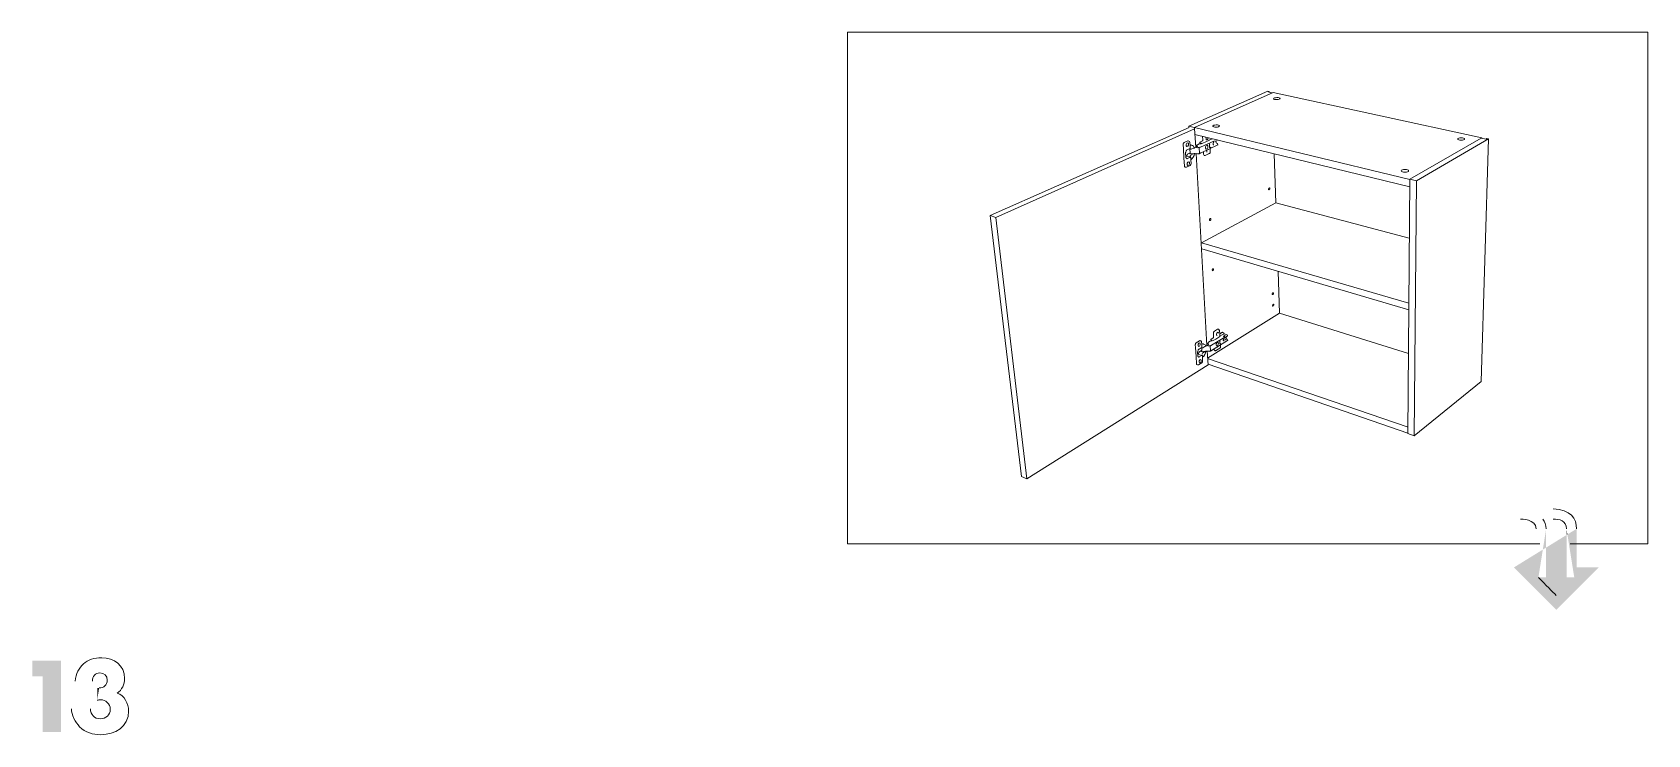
# Model space of a CAD drawing. Header units: metres. Extents: x -11.5 to 7.4, y -3.8 to 5.9.
# Drawn here: x 4.97 to 5.599, y -1.014 to -0.74 of the extents above; entities that cross this region are included whole.
import ezdxf

# ---------------------------------------------------------------- set-up
doc = ezdxf.new("R2010")
doc.units = ezdxf.units.M
doc.header["$MEASUREMENT"] = 0
doc.layers.add('PDF17_Geometry_Num_Penna__7_Num_Penna__7', color=7, linetype='Continuous', lineweight=18)

msp = doc.modelspace()

# ---------------------------------------------------------------- hatches: boundary and pattern name
at = {"layer": 'PDF17_Geometry_Num_Penna__7_Num_Penna__7', "linetype": 'Continuous', "lineweight": 18}
for points in [[(5.55857, -0.94161), (5.54735, -0.94854), (5.56383, -0.96502), (5.58031, -0.94854), (5.57173, -0.94854), (5.57173, -0.9335), (5.56815, -0.93571), (5.57082, -0.95247), (5.5678, -0.95247), (5.5678, -0.93592), (5.55987, -0.94082), (5.55987, -0.95247), (5.55685, -0.95247)], [(5.55857, -0.94161), (5.55987, -0.94082), (5.55987, -0.9335)], [(5.5678, -0.93592), (5.56815, -0.93571), (5.5678, -0.9335)], [(4.97423, -0.99097), (4.97423, -1.01264), (4.98146, -1.01264), (4.98146, -0.98485), (4.97025, -0.98485), (4.97025, -0.99097)], [(4.99627, -0.9955), (4.99554, -0.9955), (4.99554, -1.00033)]]:
    msp.add_hatch(color=7, dxfattribs=at).paths.add_polyline_path(points)

# ---------------------------------------------------------------- linework, layer by layer
at = {"layer": 'PDF17_Geometry_Num_Penna__7_Num_Penna__7', "color": 7, "linetype": 'Continuous', "lineweight": 18, "flags": 128}
for points in [[(5.55737, -0.93939), (5.28774, -0.93939), (5.28774, -0.74002), (5.59942, -0.74002), (5.59942, -0.93939), (5.56921, -0.93939)], [(5.42066, -0.77661), (5.45149, -0.76296)], [(5.42287, -0.77718), (5.45353, -0.76352)], [(5.45201, -0.76307), (5.45149, -0.76296)], [(5.45166, -0.76323), (5.45201, -0.76307)], [(5.45202, -0.76331), (5.45166, -0.76323)], [(5.45202, -0.76331), (5.45201, -0.76308)], [(5.45323, -0.76357), (5.45202, -0.76331)], [(5.45353, -0.76352), (5.53486, -0.78115), (5.53486, -0.78128)], [(5.42079, -0.77707), (5.34327, -0.81147)], [(5.42294, -0.77759), (5.34552, -0.81216)], [(5.42281, -0.77713), (5.42066, -0.77661)], [(5.42069, -0.77711), (5.42066, -0.77661)], [(5.50673, -0.79734), (5.42287, -0.77718)], [(5.42287, -0.77718), (5.42289, -0.77758)], [(5.42336, -0.78485), (5.42294, -0.77759)], [(5.50671, -0.8002), (5.42307, -0.77984)], [(5.4189, -0.78297), (5.41884, -0.783), (5.41878, -0.78304), (5.41873, -0.7831), (5.41868, -0.78316), (5.41863, -0.78323), (5.41859, -0.78331), (5.41855, -0.78339), (5.41852, -0.78348), (5.4185, -0.78357), (5.41849, -0.78366), (5.41848, -0.78375), (5.41848, -0.78384), (5.41857, -0.78533)], [(5.41857, -0.78533), (5.4188, -0.78914)], [(5.42048, -0.78232), (5.42043, -0.78232), (5.42037, -0.78232), (5.42032, -0.78233), (5.42027, -0.78235), (5.4189, -0.78297)], [(5.42104, -0.78542), (5.42102, -0.78542), (5.42101, -0.78542), (5.42099, -0.78542), (5.42097, -0.78543), (5.42095, -0.78543), (5.42082, -0.7855)], [(5.4212, -0.78557), (5.42097, -0.78543)], [(5.42104, -0.78542), (5.42107, -0.78542), (5.42111, -0.7854), (5.42113, -0.78538), (5.42116, -0.78535), (5.42118, -0.78532), (5.42119, -0.78528), (5.42121, -0.78526), (5.42123, -0.78525), (5.42124, -0.78523)], [(5.42104, -0.78542), (5.42105, -0.78542), (5.42106, -0.78542), (5.42107, -0.78542), (5.42109, -0.78542), (5.4211, -0.78542), (5.42111, -0.78541), (5.42112, -0.78541), (5.42113, -0.7854), (5.42114, -0.7854), (5.42115, -0.78539), (5.42116, -0.78539), (5.42117, -0.78538), (5.42118, -0.78537), (5.42119, -0.78536), (5.4212, -0.78535), (5.4212, -0.78534), (5.42121, -0.78533), (5.42121, -0.78532), (5.42122, -0.78531), (5.42122, -0.7853), (5.42123, -0.78529), (5.42123, -0.78528), (5.42123, -0.78527), (5.42124, -0.78526), (5.42124, -0.78524), (5.42124, -0.78523)], [(5.42116, -0.78395), (5.4211, -0.78291), (5.4211, -0.78293), (5.42108, -0.78294), (5.42106, -0.78295)], [(5.42115, -0.78558), (5.42124, -0.78697)], [(5.42116, -0.78395), (5.42123, -0.78523)], [(5.42168, -0.78396), (5.42181, -0.784), (5.42169, -0.78397), (5.42156, -0.78396), (5.42143, -0.78397), (5.42129, -0.78398), (5.42116, -0.78401)], [(5.42117, -0.78569), (5.42116, -0.78563), (5.42116, -0.78558)], [(5.42157, -0.78559), (5.42152, -0.78561), (5.42147, -0.78562), (5.42142, -0.78562), (5.42138, -0.78563), (5.42134, -0.78562), (5.42129, -0.78561), (5.42125, -0.7856), (5.4212, -0.78557)], [(5.42127, -0.78571), (5.42126, -0.78566), (5.42126, -0.78561)], [(5.42273, -0.78505), (5.42162, -0.78556)], [(5.42278, -0.78498), (5.42278, -0.785), (5.42277, -0.78501), (5.42276, -0.78502), (5.42275, -0.78504), (5.42274, -0.78505), (5.42273, -0.78505)], [(5.42299, -0.78499), (5.42291, -0.78505), (5.42287, -0.78507), (5.42283, -0.78509), (5.42279, -0.78511)], [(5.4228, -0.78513), (5.42286, -0.78512), (5.42293, -0.7851)], [(5.42298, -0.78499), (5.42302, -0.78496), (5.42307, -0.78494), (5.42311, -0.78493), (5.42368, -0.78474)], [(5.42368, -0.78471), (5.42368, -0.78469), (5.42369, -0.78467), (5.4237, -0.78465), (5.42372, -0.78462), (5.42374, -0.7846), (5.42377, -0.78458), (5.42381, -0.78456), (5.42385, -0.78454), (5.42389, -0.78453), (5.4239, -0.78453)], [(5.42369, -0.78484), (5.42368, -0.78471)], [(5.42377, -0.78413), (5.42377, -0.7841), (5.42377, -0.78406), (5.42379, -0.78402), (5.42381, -0.78398), (5.42385, -0.78395), (5.42389, -0.78391), (5.42393, -0.78388), (5.42399, -0.78385), (5.42404, -0.78382), (5.42406, -0.78382)], [(5.42382, -0.78435), (5.42381, -0.78423), (5.42379, -0.7842), (5.42377, -0.78416), (5.42377, -0.78413)], [(5.42377, -0.78425), (5.42377, -0.78413)], [(5.42395, -0.78449), (5.42382, -0.78435), (5.42379, -0.78432), (5.42378, -0.78428), (5.42377, -0.78425)], [(5.42403, -0.78445), (5.42402, -0.78446), (5.42401, -0.78447), (5.42399, -0.78448), (5.42397, -0.78449), (5.42395, -0.7845)], [(5.42396, -0.78439), (5.42396, -0.78437), (5.42397, -0.78436), (5.42398, -0.78435), (5.42399, -0.78435), (5.42402, -0.78436), (5.42404, -0.78437), (5.42406, -0.78438)], [(5.42397, -0.7845), (5.42401, -0.78448), (5.42404, -0.78446), (5.42406, -0.78443), (5.42408, -0.78442), (5.42409, -0.78441), (5.42409, -0.78439), (5.42408, -0.78438)], [(5.42406, -0.78382), (5.42474, -0.78351)], [(5.42443, -0.785), (5.42446, -0.78499), (5.42449, -0.78497), (5.42452, -0.78496), (5.42454, -0.78495), (5.42457, -0.78494), (5.42459, -0.78492)], [(5.42472, -0.78351), (5.42473, -0.7835), (5.42475, -0.7835), (5.42477, -0.78349), (5.4248, -0.78348), (5.42482, -0.78348), (5.42485, -0.78348), (5.42488, -0.78347)], [(5.42472, -0.78494), (5.42485, -0.78723)], [(5.42542, -0.78343), (5.42488, -0.78348), (5.42483, -0.78348), (5.42478, -0.78349), (5.42474, -0.78351)], [(5.42511, -0.78482), (5.42507, -0.78481), (5.42503, -0.78482), (5.425, -0.78483), (5.42478, -0.78493)], [(5.42602, -0.78233), (5.42502, -0.78278), (5.42513, -0.78281)], [(5.42502, -0.78278), (5.42504, -0.78297), (5.42545, -0.7833)], [(5.42522, -0.78481), (5.42518, -0.78482), (5.42514, -0.78483), (5.42511, -0.78482)], [(5.43074, -0.78226), (5.42522, -0.78481)], [(5.43196, -0.78394), (5.42528, -0.78707), (5.4253, -0.78705), (5.42532, -0.78702), (5.42534, -0.78698), (5.42534, -0.78694)], [(5.42555, -0.78341), (5.42556, -0.7834), (5.42552, -0.78341), (5.42547, -0.78342), (5.42542, -0.78343)], [(5.42555, -0.78341), (5.42553, -0.78341), (5.4255, -0.78341), (5.42548, -0.78342), (5.42545, -0.78342), (5.42542, -0.78342)], [(5.42546, -0.78342), (5.42545, -0.7834), (5.42545, -0.78337), (5.42545, -0.7833)], [(5.42576, -0.78333), (5.42701, -0.78284), (5.42879, -0.78202)], [(5.4259, -0.78327), (5.42587, -0.78328), (5.42585, -0.78329), (5.42582, -0.7833), (5.4258, -0.78331), (5.42578, -0.78332), (5.42576, -0.78333)], [(5.42602, -0.78233), (5.42605, -0.78231), (5.42608, -0.78228), (5.4261, -0.78224), (5.42611, -0.7822), (5.42613, -0.78216), (5.42613, -0.78211), (5.42604, -0.78056)], [(5.42741, -0.78148), (5.42738, -0.78089)], [(5.4277, -0.78594), (5.4277, -0.78595), (5.4277, -0.78599), (5.4277, -0.78601), (5.42768, -0.78602), (5.42766, -0.78603)], [(5.42769, -0.78668), (5.42766, -0.78603)], [(5.42889, -0.78347), (5.42885, -0.78349), (5.42882, -0.78353), (5.42879, -0.78357), (5.42876, -0.78362), (5.42874, -0.78368), (5.42874, -0.78373), (5.42873, -0.78379), (5.42875, -0.78378), (5.42876, -0.78377)], [(5.42873, -0.78379), (5.42878, -0.78473), (5.4288, -0.78472), (5.42881, -0.7847)], [(5.42896, -0.78489), (5.42893, -0.7849), (5.42889, -0.7849), (5.42886, -0.78489), (5.42883, -0.78486), (5.42881, -0.78482), (5.42879, -0.78478), (5.42878, -0.78473)], [(5.42882, -0.78197), (5.42979, -0.78151), (5.42986, -0.78149)], [(5.42913, -0.78481), (5.42896, -0.78489)], [(5.42902, -0.78661), (5.42896, -0.78535)], [(5.42936, -0.7849), (5.42932, -0.78491), (5.42929, -0.78491), (5.42925, -0.7849), (5.42923, -0.78488)], [(5.43018, -0.78348), (5.43018, -0.78346), (5.43018, -0.78341), (5.43018, -0.78335), (5.4302, -0.78329), (5.4302, -0.78323), (5.43022, -0.78317), (5.43023, -0.78312), (5.43025, -0.78306), (5.43027, -0.783), (5.43029, -0.78295), (5.43031, -0.7829), (5.43034, -0.78285), (5.43036, -0.78281), (5.43038, -0.78278)], [(5.43018, -0.78348), (5.43018, -0.78352), (5.43018, -0.78357), (5.43019, -0.78362), (5.43019, -0.78367), (5.4302, -0.78372), (5.43022, -0.78375), (5.43022, -0.78379), (5.43024, -0.78382), (5.43025, -0.78385), (5.43027, -0.78387), (5.43028, -0.78389), (5.43029, -0.7839), (5.4303, -0.78391), (5.43034, -0.78391), (5.43039, -0.78391), (5.43044, -0.7839), (5.43049, -0.78388)], [(5.43044, -0.78275), (5.43038, -0.78278), (5.43039, -0.78276), (5.43042, -0.78272), (5.43045, -0.78268), (5.43048, -0.78265), (5.4305, -0.78263), (5.43053, -0.78261), (5.43055, -0.78259), (5.43057, -0.78258), (5.43059, -0.78257)], [(5.43091, -0.78242), (5.43096, -0.78241), (5.43101, -0.7824), (5.43106, -0.78241)], [(5.4313, -0.78261), (5.43129, -0.7826), (5.43126, -0.78255), (5.43123, -0.78251), (5.43118, -0.78246), (5.43115, -0.78244), (5.4311, -0.78242), (5.43106, -0.78241)], [(5.43133, -0.78316), (5.43133, -0.78314), (5.43135, -0.78308), (5.43136, -0.78301), (5.43136, -0.78295), (5.43136, -0.78289), (5.43136, -0.78282), (5.43136, -0.78276), (5.43134, -0.7827), (5.43132, -0.78265), (5.4313, -0.78261)], [(5.43142, -0.78218), (5.43176, -0.78203)], [(5.53459, -0.78122), (5.50673, -0.7973)], [(5.53742, -0.78158), (5.50933, -0.79792)], [(5.53456, -0.87613), (5.53742, -0.78158)], [(5.53459, -0.78122), (5.53647, -0.78162), (5.53679, -0.78144)], [(5.53486, -0.78115), (5.5347, -0.78124)], [(5.53679, -0.78144), (5.53742, -0.78158)], [(5.4188, -0.78914), (5.41898, -0.79209)], [(5.41898, -0.79209), (5.41899, -0.79217), (5.41901, -0.79225), (5.41903, -0.79233), (5.41907, -0.7924), (5.41911, -0.79245), (5.41916, -0.7925), (5.41921, -0.79253), (5.41926, -0.79255)], [(5.41981, -0.79259), (5.41977, -0.79261), (5.41972, -0.79262), (5.41968, -0.79263), (5.41963, -0.79263), (5.41958, -0.79263), (5.41953, -0.79262), (5.41926, -0.79255)], [(5.41951, -0.78673), (5.4195, -0.78671), (5.41948, -0.7867), (5.41945, -0.78679), (5.41942, -0.78688), (5.41941, -0.78698), (5.4194, -0.78707), (5.41941, -0.78716)], [(5.41951, -0.78673), (5.41949, -0.78677), (5.41948, -0.78683), (5.41946, -0.78689), (5.41945, -0.78695), (5.41945, -0.78701), (5.41944, -0.78707), (5.41945, -0.78712), (5.41954, -0.78866)], [(5.41952, -0.78839), (5.4196, -0.78835)], [(5.41954, -0.78866), (5.41954, -0.7887), (5.41955, -0.78875), (5.41956, -0.78879), (5.41957, -0.78883), (5.41959, -0.78887), (5.4196, -0.78891), (5.41963, -0.78894), (5.41985, -0.78923)], [(5.41979, -0.78817), (5.41975, -0.78823), (5.4197, -0.78828), (5.41966, -0.78833), (5.41961, -0.78835)], [(5.42004, -0.78775), (5.41979, -0.78817)], [(5.4199, -0.78824), (5.41986, -0.78823), (5.41984, -0.78821), (5.41981, -0.78819), (5.41979, -0.78817)], [(5.41983, -0.78919), (5.4201, -0.78927), (5.42108, -0.78881)], [(5.41985, -0.78923), (5.41987, -0.78925), (5.41988, -0.78926), (5.4199, -0.78928), (5.41992, -0.78928), (5.41993, -0.78929), (5.41999, -0.78929), (5.42004, -0.78929), (5.4201, -0.78927)], [(5.4211, -0.78854), (5.4199, -0.78824)], [(5.42039, -0.7874), (5.42032, -0.78744), (5.42026, -0.78749), (5.4202, -0.78753), (5.42015, -0.78759), (5.42009, -0.78766), (5.42004, -0.78775)], [(5.42102, -0.78711), (5.42039, -0.7874)], [(5.42122, -0.78697), (5.42116, -0.787), (5.42111, -0.78702), (5.42107, -0.78704), (5.42104, -0.78707), (5.42102, -0.78709), (5.42101, -0.78712)], [(5.42102, -0.78866), (5.42106, -0.7886), (5.4211, -0.78854)], [(5.42118, -0.78864), (5.42115, -0.78863), (5.42113, -0.78863), (5.4211, -0.78864), (5.42107, -0.78864), (5.42105, -0.78865), (5.42102, -0.78866)], [(5.42122, -0.78871), (5.42102, -0.78866)], [(5.42103, -0.78728), (5.42103, -0.78731), (5.42105, -0.78733), (5.42109, -0.78735), (5.42113, -0.78737), (5.42118, -0.78739), (5.42124, -0.7874)], [(5.42108, -0.78881), (5.42113, -0.78879), (5.42118, -0.78875), (5.42122, -0.78871)], [(5.42135, -0.78812), (5.4211, -0.78854), (5.42113, -0.78855), (5.42116, -0.78857), (5.42119, -0.78859), (5.4212, -0.78861)], [(5.42124, -0.78697), (5.42126, -0.7873)], [(5.42126, -0.78717), (5.42126, -0.78722), (5.42126, -0.78726), (5.42126, -0.7873), (5.42126, -0.78732), (5.42125, -0.78734), (5.42124, -0.78732), (5.42125, -0.78734)], [(5.42135, -0.78742), (5.42293, -0.78729), (5.42296, -0.78729), (5.42298, -0.78729), (5.42301, -0.78729), (5.42303, -0.78729), (5.42305, -0.7873), (5.42307, -0.7873)], [(5.42135, -0.78812), (5.4214, -0.78805), (5.42145, -0.78798), (5.4215, -0.78793), (5.42155, -0.78788), (5.42161, -0.78784), (5.42167, -0.7878)], [(5.42167, -0.7878), (5.42275, -0.7873)], [(5.42328, -0.78734), (5.42327, -0.78734), (5.42326, -0.78734), (5.42324, -0.78734), (5.42323, -0.78734), (5.42322, -0.78734), (5.42321, -0.78734), (5.4232, -0.78733), (5.42319, -0.78733), (5.42318, -0.78733), (5.42316, -0.78733), (5.42315, -0.78732), (5.42307, -0.7873)], [(5.42328, -0.78734), (5.42462, -0.78723)], [(5.42775, -0.86206), (5.42349, -0.78732)], [(5.42468, -0.78738), (5.42465, -0.78739), (5.42462, -0.7874), (5.42457, -0.78741), (5.42452, -0.78742), (5.42447, -0.78743), (5.42442, -0.78744), (5.42438, -0.78744), (5.42436, -0.78744), (5.42435, -0.78744)], [(5.42485, -0.78723), (5.42484, -0.78727), (5.42483, -0.7873), (5.42482, -0.78732), (5.42482, -0.78733), (5.42484, -0.78734), (5.42485, -0.78734)], [(5.42485, -0.78735), (5.42486, -0.78734), (5.42489, -0.78732), (5.4249, -0.78729), (5.4249, -0.78726), (5.42491, -0.78723)], [(5.42485, -0.78735), (5.42507, -0.78725)], [(5.42507, -0.78725), (5.4251, -0.78723), (5.42513, -0.78721), (5.42515, -0.78719), (5.42518, -0.78717), (5.42521, -0.78714), (5.42524, -0.78711)], [(5.42534, -0.78694), (5.4253, -0.78697), (5.42527, -0.78699), (5.42523, -0.78703), (5.42524, -0.78706), (5.42524, -0.78709), (5.42524, -0.78711)], [(5.4285, -0.7873), (5.42847, -0.78732), (5.42843, -0.78735), (5.42839, -0.78737), (5.4284, -0.78737), (5.4284, -0.78735)], [(5.45398, -0.78736), (5.45462, -0.8065)], [(5.50673, -0.7973), (5.50605, -0.89642), (5.50845, -0.89725), (5.53456, -0.87613)], [(5.50673, -0.7973), (5.50933, -0.79792)], [(5.50933, -0.79792), (5.50845, -0.89725)], [(5.34327, -0.81147), (5.34552, -0.81216)], [(5.34327, -0.81147), (5.35554, -0.9131)], [(5.42559, -0.82201), (5.45462, -0.8065)], [(5.45462, -0.8065), (5.50657, -0.82025)], [(5.34552, -0.81216), (5.35764, -0.91401)], [(5.5064, -0.84557), (5.42559, -0.82201)], [(5.50638, -0.84822), (5.42574, -0.82447)], [(5.45552, -0.83324), (5.45607, -0.84954)], [(5.45607, -0.84954), (5.42803, -0.86704)], [(5.50627, -0.86523), (5.45607, -0.84954)], [(5.4236, -0.86103), (5.42355, -0.86106), (5.42349, -0.86111), (5.42344, -0.86117), (5.4234, -0.86123), (5.42335, -0.86131), (5.42331, -0.86138), (5.42328, -0.86146), (5.42325, -0.86154), (5.42323, -0.86163), (5.42322, -0.86171), (5.42321, -0.86179), (5.42321, -0.86187), (5.42327, -0.86287)], [(5.42513, -0.86021), (5.42509, -0.86019), (5.42504, -0.86019), (5.42499, -0.8602), (5.42494, -0.86022), (5.42489, -0.86025), (5.4236, -0.86103)], [(5.42571, -0.86154), (5.42566, -0.86072), (5.42565, -0.86074), (5.42564, -0.86076), (5.42562, -0.86077)], [(5.42644, -0.86152), (5.42634, -0.86149), (5.42624, -0.86148), (5.42614, -0.86147), (5.42603, -0.86147), (5.42593, -0.86148), (5.42581, -0.86151), (5.42571, -0.86154)], [(5.42571, -0.86154), (5.42578, -0.86277)], [(5.4274, -0.86223), (5.42744, -0.8622), (5.42748, -0.86218), (5.42752, -0.86215), (5.42806, -0.86193)], [(5.42806, -0.86193), (5.42806, -0.8619), (5.42807, -0.86186), (5.42809, -0.86184), (5.42811, -0.86181), (5.42814, -0.86179), (5.42817, -0.86176), (5.42821, -0.86174), (5.42825, -0.86172), (5.42826, -0.86172)], [(5.42806, -0.86205), (5.42806, -0.86193)], [(5.4283, -0.86159), (5.42818, -0.86141), (5.42815, -0.86137), (5.42814, -0.86132), (5.42813, -0.86128)], [(5.42835, -0.86166), (5.42833, -0.86167), (5.42831, -0.86169), (5.42828, -0.8617), (5.42825, -0.86172)], [(5.42833, -0.86169), (5.42837, -0.86166), (5.42839, -0.86163), (5.42841, -0.8616), (5.42843, -0.86159), (5.42844, -0.86157), (5.42844, -0.86155), (5.42844, -0.86154), (5.42844, -0.86153), (5.42842, -0.86152)], [(5.42838, -0.86162), (5.42838, -0.86157), (5.42838, -0.86155), (5.42839, -0.86153), (5.42841, -0.86153), (5.42842, -0.86152)], [(5.42902, -0.86042), (5.42904, -0.8604), (5.42906, -0.86039), (5.42909, -0.86039), (5.42911, -0.86038), (5.42914, -0.86037), (5.42916, -0.86037)], [(5.4293, -0.85969), (5.42931, -0.85985), (5.4297, -0.86018)], [(5.43466, -0.85882), (5.42951, -0.86199)], [(5.43581, -0.86011), (5.42957, -0.86397), (5.42958, -0.86396), (5.4296, -0.86394), (5.42961, -0.86391), (5.42961, -0.86388)], [(5.42979, -0.86028), (5.42977, -0.86029), (5.42975, -0.8603), (5.42973, -0.8603), (5.4297, -0.86031), (5.42967, -0.86031)], [(5.42971, -0.86031), (5.4297, -0.86028), (5.4297, -0.86025), (5.4297, -0.86018)], [(5.42999, -0.86019), (5.43002, -0.86018), (5.43005, -0.86016), (5.43007, -0.86015), (5.4301, -0.86013), (5.43012, -0.86012), (5.43016, -0.8601), (5.43115, -0.85959)], [(5.43115, -0.85959), (5.43279, -0.85858)], [(5.43218, -0.85573), (5.43214, -0.85572), (5.43208, -0.85571), (5.43203, -0.85573), (5.43197, -0.85575), (5.43192, -0.85577)], [(5.43228, -0.85576), (5.43218, -0.85573)], [(5.43228, -0.85576), (5.43231, -0.85577), (5.43234, -0.85579), (5.43238, -0.85581), (5.4324, -0.85584), (5.43243, -0.85587), (5.43246, -0.85591), (5.43247, -0.85594), (5.43249, -0.85599), (5.4325, -0.85604), (5.43251, -0.85606), (5.43239, -0.85592)], [(5.43261, -0.85617), (5.43251, -0.85606)], [(5.43261, -0.85618), (5.43263, -0.8562), (5.43265, -0.85624), (5.43267, -0.85627), (5.43269, -0.85632), (5.4327, -0.85637), (5.4327, -0.85642), (5.43276, -0.85757)], [(5.43383, -0.85692), (5.43276, -0.85757), (5.43279, -0.85818)], [(5.43279, -0.85818), (5.43279, -0.85822), (5.43279, -0.85826), (5.43279, -0.8583), (5.43278, -0.85833), (5.43278, -0.85838), (5.43277, -0.85842)], [(5.43283, -0.86134), (5.43279, -0.86051)], [(5.433, -0.86146), (5.43296, -0.86147), (5.43293, -0.86148), (5.4329, -0.86147), (5.43287, -0.86146), (5.43285, -0.86143), (5.43284, -0.86139), (5.43283, -0.86134)], [(5.43315, -0.86136), (5.433, -0.86146)], [(5.43383, -0.85692), (5.43392, -0.85695)], [(5.43396, -0.857), (5.43396, -0.85703), (5.43428, -0.85729)], [(5.43416, -0.85976), (5.43417, -0.85973), (5.43418, -0.8597), (5.43419, -0.85967), (5.43421, -0.85966)], [(5.43419, -0.86027), (5.43424, -0.86028), (5.43428, -0.86028), (5.43433, -0.86027), (5.43437, -0.86025), (5.43442, -0.86022)], [(5.43468, -0.85853), (5.43464, -0.85856), (5.43459, -0.85857), (5.43454, -0.85858), (5.43449, -0.85859), (5.43444, -0.85859), (5.43438, -0.85858), (5.43434, -0.85857), (5.4343, -0.85855), (5.43427, -0.85853), (5.43425, -0.85851), (5.43424, -0.85848), (5.43425, -0.85846), (5.43427, -0.85843), (5.4343, -0.85841)], [(5.43436, -0.85745), (5.43435, -0.85742), (5.43434, -0.85738), (5.43432, -0.85735), (5.4343, -0.85732), (5.43428, -0.85729)], [(5.43486, -0.85807), (5.4343, -0.85841)], [(5.4344, -0.85763), (5.43438, -0.85759), (5.43436, -0.85756), (5.43436, -0.85751), (5.43436, -0.85745)], [(5.43464, -0.8599), (5.43468, -0.85991), (5.43471, -0.85991), (5.43475, -0.85991), (5.43479, -0.85991), (5.43483, -0.8599), (5.43484, -0.85989)], [(5.43484, -0.85989), (5.43486, -0.85988), (5.43491, -0.85986), (5.43494, -0.85984), (5.43498, -0.85981), (5.435, -0.85979)], [(5.43518, -0.85896), (5.43515, -0.85892), (5.43511, -0.85888), (5.43508, -0.85886), (5.43504, -0.85883), (5.435, -0.85881)], [(5.435, -0.85979), (5.43502, -0.85978), (5.43506, -0.85973), (5.43509, -0.85969), (5.43512, -0.85964), (5.43515, -0.85958), (5.43518, -0.85952), (5.4352, -0.85947), (5.4352, -0.85946)], [(5.4352, -0.85946), (5.43522, -0.85941), (5.43523, -0.85935), (5.43524, -0.85929), (5.43524, -0.85923), (5.43524, -0.85918), (5.43523, -0.85912), (5.43522, -0.85907), (5.4352, -0.85901), (5.43518, -0.85896)], [(5.42328, -0.86287), (5.42349, -0.86635)], [(5.42349, -0.86635), (5.42366, -0.86917)], [(5.42415, -0.86546), (5.42423, -0.86542)], [(5.42419, -0.8661), (5.42419, -0.86612), (5.42419, -0.86616), (5.4242, -0.8662), (5.42421, -0.86623), (5.42423, -0.86627), (5.42424, -0.8663), (5.42426, -0.86632), (5.42447, -0.86655)], [(5.4244, -0.86523), (5.42436, -0.86529), (5.42432, -0.86534), (5.42427, -0.86538), (5.42423, -0.86542)], [(5.42423, -0.86542), (5.42423, -0.86545), (5.42425, -0.86548), (5.42427, -0.8655), (5.42429, -0.86551)], [(5.42429, -0.86551), (5.42562, -0.86597), (5.42567, -0.86594), (5.42571, -0.8659), (5.42575, -0.86586)], [(5.42464, -0.86481), (5.4244, -0.86523)], [(5.42447, -0.86655), (5.42448, -0.86655), (5.42449, -0.86656), (5.4245, -0.86657), (5.42455, -0.86658), (5.4246, -0.86658), (5.42465, -0.86656), (5.42471, -0.86654)], [(5.42472, -0.86347), (5.42461, -0.86354)], [(5.42497, -0.86444), (5.4249, -0.86448), (5.42484, -0.86454), (5.42479, -0.86459), (5.42474, -0.86465), (5.42468, -0.86472), (5.42463, -0.86481)], [(5.42471, -0.86654), (5.42562, -0.86597)], [(5.42555, -0.86297), (5.42553, -0.86298), (5.42472, -0.86347)], [(5.42557, -0.86406), (5.42497, -0.86444)], [(5.42574, -0.86396), (5.42569, -0.86398), (5.42564, -0.86401), (5.4256, -0.86404), (5.42557, -0.86407), (5.42555, -0.8641), (5.42555, -0.86414)], [(5.42555, -0.86414), (5.42555, -0.86428)], [(5.42555, -0.86428), (5.42557, -0.86431), (5.42558, -0.86435), (5.42561, -0.86437), (5.42565, -0.8644), (5.4257, -0.86442), (5.42576, -0.86444), (5.42577, -0.86444), (5.42579, -0.86444)], [(5.42559, -0.86295), (5.42574, -0.863)], [(5.42559, -0.86295), (5.42576, -0.86301), (5.42574, -0.86301)], [(5.42574, -0.863), (5.42561, -0.86295)], [(5.42562, -0.86295), (5.42565, -0.86294), (5.42568, -0.86293), (5.42571, -0.8629), (5.42573, -0.86287), (5.42574, -0.86283), (5.42576, -0.86281), (5.42577, -0.86279), (5.42578, -0.86277)], [(5.42562, -0.86295), (5.42563, -0.86295), (5.42565, -0.86295), (5.42566, -0.86294), (5.42567, -0.86294), (5.42568, -0.86294), (5.42569, -0.86293), (5.4257, -0.86292), (5.42571, -0.86291), (5.42572, -0.86291), (5.42573, -0.8629), (5.42574, -0.86289), (5.42574, -0.86288), (5.42575, -0.86287), (5.42575, -0.86286), (5.42576, -0.86285), (5.42577, -0.86284), (5.42577, -0.86283), (5.42577, -0.86282), (5.42578, -0.86281), (5.42578, -0.8628), (5.42578, -0.86279), (5.42578, -0.86277)], [(5.4257, -0.86299), (5.42576, -0.86396)], [(5.42573, -0.86577), (5.42585, -0.86581), (5.42583, -0.86581), (5.4258, -0.86581), (5.42578, -0.86583), (5.42575, -0.86586)], [(5.42576, -0.86301), (5.42581, -0.86302), (5.42586, -0.86303), (5.42591, -0.86303), (5.42596, -0.86301), (5.42601, -0.863), (5.42606, -0.86298), (5.42609, -0.86296)], [(5.42586, -0.86446), (5.42735, -0.86431), (5.42738, -0.86431), (5.4274, -0.8643), (5.42742, -0.86431), (5.42745, -0.86431), (5.42747, -0.86431), (5.42749, -0.86432)], [(5.42587, -0.86525), (5.42592, -0.86518), (5.42596, -0.86512), (5.42601, -0.86506), (5.42606, -0.86501), (5.42611, -0.86496), (5.42617, -0.86492)], [(5.42689, -0.86247), (5.42614, -0.86293)], [(5.42617, -0.86492), (5.42713, -0.86433)], [(5.42717, -0.8623), (5.42695, -0.86243)], [(5.4274, -0.86223), (5.42734, -0.86228), (5.4273, -0.86231), (5.42726, -0.86234), (5.42722, -0.86236)], [(5.42768, -0.86435), (5.42767, -0.86435), (5.42766, -0.86435), (5.42765, -0.86435), (5.42763, -0.86435), (5.42762, -0.86435), (5.42761, -0.86435), (5.4276, -0.86434), (5.42759, -0.86434), (5.42757, -0.86434), (5.42749, -0.86432)], [(5.42768, -0.86434), (5.42886, -0.86422)], [(5.42818, -0.86961), (5.42788, -0.86432)], [(5.42803, -0.86709), (5.50607, -0.89384)], [(5.42877, -0.86224), (5.4288, -0.86223), (5.42882, -0.86222), (5.42885, -0.8622), (5.42887, -0.86219), (5.42889, -0.86218), (5.42892, -0.86216)], [(5.42904, -0.86218), (5.42915, -0.86421)], [(5.4294, -0.86202), (5.42937, -0.86202), (5.42933, -0.86203), (5.4293, -0.86205), (5.42909, -0.86217)], [(5.42915, -0.86421), (5.42915, -0.86424), (5.42914, -0.86426), (5.42912, -0.86428), (5.42913, -0.86429), (5.42914, -0.8643), (5.42915, -0.8643), (5.42917, -0.8643)], [(5.42937, -0.86417), (5.42917, -0.8643), (5.42918, -0.86428), (5.4292, -0.86426), (5.4292, -0.86423), (5.42921, -0.8642)], [(5.42952, -0.86403), (5.4295, -0.86405), (5.42948, -0.86408), (5.42946, -0.8641), (5.42943, -0.86413), (5.4294, -0.86415), (5.42937, -0.86417), (5.42939, -0.86415), (5.4294, -0.86413), (5.42941, -0.86411), (5.42941, -0.86408)], [(5.42951, -0.86199), (5.42947, -0.86201), (5.42943, -0.86202), (5.4294, -0.86202)], [(5.42941, -0.86408), (5.42944, -0.86405), (5.42948, -0.86402), (5.42951, -0.86398)], [(5.42961, -0.86388), (5.42958, -0.8639), (5.42954, -0.86394), (5.42951, -0.86398), (5.42952, -0.864), (5.42952, -0.86402), (5.42952, -0.86403)], [(5.43081, -0.86407), (5.43077, -0.86405), (5.43073, -0.86402), (5.43069, -0.86398), (5.43066, -0.86393), (5.43063, -0.86387), (5.43061, -0.86381), (5.4306, -0.86374), (5.43059, -0.86366), (5.43057, -0.86335)], [(5.4312, -0.86405), (5.43116, -0.86407), (5.43113, -0.86409), (5.43109, -0.8641), (5.43105, -0.86411), (5.431, -0.86411), (5.43095, -0.86411), (5.43091, -0.8641), (5.43081, -0.86407)], [(5.43129, -0.864), (5.4311, -0.86404)], [(5.4312, -0.86405), (5.43129, -0.864)], [(5.43153, -0.86392), (5.43151, -0.86394), (5.43149, -0.86395), (5.43147, -0.86395), (5.43145, -0.86396), (5.43143, -0.86397), (5.43129, -0.864)], [(5.43157, -0.86383), (5.43157, -0.86386), (5.43156, -0.86388), (5.43155, -0.86391), (5.43153, -0.86392)], [(5.43179, -0.86288), (5.43177, -0.86261)], [(5.35764, -0.91401), (5.42818, -0.86961)], [(5.42366, -0.86917), (5.42366, -0.86924), (5.42368, -0.86931), (5.4237, -0.86937), (5.42373, -0.86943), (5.42377, -0.86947), (5.42381, -0.8695), (5.42386, -0.86952)], [(5.42817, -0.86938), (5.50605, -0.89629)], [(5.35554, -0.9131), (5.35764, -0.91401)]]:
    msp.add_lwpolyline(points, dxfattribs=at)
for points in [[(5.41951, -0.78673), (5.41966, -0.78621), (5.41967, -0.78623), (5.41969, -0.78624, -0.182932), (5.41997, -0.78589), (5.42011, -0.78582), (5.42082, -0.7855)], [(5.4211, -0.78291, 0.34026), (5.42075, -0.78239), (5.42048, -0.78232)], [(5.42181, -0.784, -0.257172), (5.42283, -0.78509), (5.42281, -0.78503), (5.42278, -0.78498)], [(5.43202, -0.78382), (5.43202, -0.78386), (5.43201, -0.7839), (5.43199, -0.78393), (5.43196, -0.78395), (5.43198, -0.78394), (5.43199, -0.78392), (5.43201, -0.78391), (5.43202, -0.78388), (5.43202, -0.78387), (5.43203, -0.78384), (5.43202, -0.78382, 0.305229), (5.43167, -0.78334), (5.43146, -0.78329), (5.43148, -0.78329)], [(5.4215, -0.78972), (5.42158, -0.79113, -0.293537), (5.42117, -0.79195), (5.41981, -0.79259)], [(5.42131, -0.78867), (5.42132, -0.78868), (5.42133, -0.78868), (5.42134, -0.78868), (5.42135, -0.78869), (5.42136, -0.78869), (5.42138, -0.7887), (5.42139, -0.78871), (5.4214, -0.78872), (5.4214, -0.78873), (5.42141, -0.78874), (5.42142, -0.78875), (5.42142, -0.78876), (5.42143, -0.78877), (5.42143, -0.78878), (5.42144, -0.78879), (5.42144, -0.7888), (5.42144, -0.78881), (5.42145, -0.78882), (5.42145, -0.78883), (5.4215, -0.78972, 0.186672), (5.42294, -0.78729), (5.42293, -0.78732), (5.42292, -0.78735), (5.42291, -0.78734), (5.4229, -0.78733), (5.42289, -0.78732), (5.42288, -0.78731), (5.42287, -0.7873), (5.42285, -0.78729)], [(5.42468, -0.78738), (5.42469, -0.78738), (5.42471, -0.78737), (5.42472, -0.78737), (5.42473, -0.78737), (5.42475, -0.78737), (5.42476, -0.78734), (5.42478, -0.78734), (5.4248, -0.78733), (5.42484, -0.78735), (5.42483, -0.78735), (5.42482, -0.78736), (5.4248, -0.78736), (5.42479, -0.78736), (5.42477, -0.78737), (5.42476, -0.78736), (5.42476, -0.78734), (5.42473, -0.78734), (5.4247, -0.78735), (5.4247, -0.78736), (5.42469, -0.78737), (5.42468, -0.78738, -0.222761), (5.42384, -0.78729)], [(5.42839, -0.78737), (5.42707, -0.78799), (5.42703, -0.78801), (5.42699, -0.78802), (5.42695, -0.78803), (5.4269, -0.78803), (5.42687, -0.78803), (5.42683, -0.78802), (5.42673, -0.788, -0.318727), (5.42642, -0.78747), (5.42637, -0.78655)], [(5.42898, -0.78666), (5.429, -0.78665), (5.42902, -0.78663), (5.42902, -0.78661, -0.286431), (5.42872, -0.7872), (5.4285, -0.7873)], [(5.42566, -0.86072, 0.308502), (5.42539, -0.86029), (5.42513, -0.86021)], [(5.42644, -0.86152), (5.42657, -0.86156, -0.211871), (5.42727, -0.86233), (5.42724, -0.86228), (5.42722, -0.86223)], [(5.42813, -0.86128), (5.42813, -0.86117, -0.275076), (5.4284, -0.8608), (5.42903, -0.86041), (5.42907, -0.8604), (5.42911, -0.86038), (5.42916, -0.86037), (5.42968, -0.86032), (5.42972, -0.86031), (5.42977, -0.8603), (5.42981, -0.86028), (5.4298, -0.86028), (5.42981, -0.86028), (5.42983, -0.86029), (5.42983, -0.86022)], [(5.4293, -0.85969), (5.43023, -0.85912), (5.43026, -0.85909), (5.43029, -0.85907), (5.4303, -0.85903), (5.43032, -0.85899), (5.43033, -0.85895), (5.43033, -0.85891), (5.43025, -0.85746, -0.241944), (5.43068, -0.85653), (5.43192, -0.85577)], [(5.43154, -0.85827), (5.43151, -0.85769, -0.24643), (5.43184, -0.85697)], [(5.43153, -0.86392), (5.43276, -0.86315), (5.43278, -0.86314), (5.43279, -0.86312), (5.4328, -0.86309), (5.4328, -0.86306, 0.243001), (5.43299, -0.86265), (5.43301, -0.86264), (5.43302, -0.86262), (5.43302, -0.8626), (5.43299, -0.86186)], [(5.43281, -0.85851), (5.43282, -0.8585), (5.43374, -0.85794), (5.4345, -0.85759), (5.43451, -0.85759), (5.43452, -0.85758), (5.43453, -0.85759), (5.43452, -0.85759), (5.43564, -0.85796), (5.43562, -0.85796), (5.43565, -0.85797), (5.43569, -0.858), (5.43571, -0.85803), (5.43574, -0.85806), (5.43575, -0.8581), (5.43576, -0.85814), (5.43577, -0.85813, -0.286796), (5.43565, -0.85838), (5.43569, -0.85835), (5.43572, -0.85831), (5.43574, -0.85826), (5.43576, -0.8582), (5.43576, -0.85814)], [(5.43419, -0.86027), (5.43419, -0.86026), (5.43418, -0.86025), (5.43417, -0.86024), (5.43417, -0.86022), (5.43416, -0.8602), (5.43415, -0.86017), (5.43414, -0.86013), (5.43414, -0.86008), (5.43413, -0.86004), (5.43413, -0.85999), (5.43413, -0.85993), (5.43414, -0.85987), (5.43414, -0.85981), (5.43415, -0.85979, -0.193319), (5.43456, -0.85906), (5.43565, -0.85838)], [(5.43585, -0.86001), (5.43586, -0.86), (5.43586, -0.86003), (5.43585, -0.86004), (5.43585, -0.86006), (5.43584, -0.86008), (5.43583, -0.86009), (5.43581, -0.86011), (5.43583, -0.86009), (5.43584, -0.86007), (5.43585, -0.86004), (5.43585, -0.86001, 0.287648), (5.43552, -0.85955), (5.43534, -0.85948)], [(5.42386, -0.86953), (5.42411, -0.86961), (5.42416, -0.86963), (5.4242, -0.86963), (5.42424, -0.86963), (5.42429, -0.86963), (5.42433, -0.86962), (5.42437, -0.8696), (5.42441, -0.86959), (5.42445, -0.86956), (5.42571, -0.86877), (5.42574, -0.86876), (5.42574, -0.86873), (5.42575, -0.86871), (5.42575, -0.86868, 0.234991), (5.42605, -0.86805), (5.42607, -0.86803), (5.42608, -0.86801), (5.42608, -0.86799), (5.42601, -0.86668)], [(5.42417, -0.86438), (5.4243, -0.86391), (5.42434, -0.86383), (5.42438, -0.86375), (5.42443, -0.86367), (5.42448, -0.8636), (5.42453, -0.86354), (5.42459, -0.86349), (5.42465, -0.86345), (5.42465, -0.86348), (5.42464, -0.86351), (5.42463, -0.86353), (5.42461, -0.86354, 0.168983), (5.4243, -0.86391), (5.42414, -0.86437), (5.42415, -0.86438), (5.42417, -0.86438), (5.42415, -0.86443), (5.42414, -0.86449), (5.42412, -0.86454), (5.42412, -0.8646), (5.42411, -0.86464), (5.42411, -0.8647), (5.42411, -0.86475), (5.42419, -0.8661)], [(5.42585, -0.86581), (5.42586, -0.86581), (5.42587, -0.86582), (5.42589, -0.86582), (5.42589, -0.86583), (5.4259, -0.86584), (5.42591, -0.86585), (5.42592, -0.86586), (5.42593, -0.86586), (5.42593, -0.86587), (5.42594, -0.86588), (5.42595, -0.86589), (5.42595, -0.8659), (5.42595, -0.86591), (5.42596, -0.86592), (5.42596, -0.86594), (5.42596, -0.86595), (5.42596, -0.86596), (5.42601, -0.86668, 0.164191), (5.42735, -0.86431), (5.42734, -0.86432), (5.42734, -0.86434), (5.42733, -0.86433), (5.42732, -0.86432)], [(5.42917, -0.8643), (5.42915, -0.86431), (5.42914, -0.86431), (5.42912, -0.86431), (5.4291, -0.86432), (5.42909, -0.86432), (5.42907, -0.86432), (5.42907, -0.86431), (5.42907, -0.8643), (5.42904, -0.8643), (5.42901, -0.86431), (5.42901, -0.86433), (5.429, -0.86433, -0.235188), (5.42825, -0.86428, 0.274981), (5.429, -0.86433), (5.42901, -0.86433), (5.42903, -0.86432), (5.42904, -0.86432), (5.42906, -0.86432), (5.42907, -0.86432)]]:
    msp.add_lwpolyline(points, format="xyb", dxfattribs=at)
for points in [[(5.4216, -0.78552), (5.4216, -0.78555), (5.42159, -0.78557)], [(5.42269, -0.78507), (5.42271, -0.7851)], [(5.42279, -0.78511), (5.42269, -0.78514), (5.4228, -0.78513)], [(5.4239, -0.78453), (5.42394, -0.78452)], [(5.42395, -0.7845), (5.42394, -0.7845), (5.42392, -0.78452)], [(5.42406, -0.78438), (5.42404, -0.78438), (5.42402, -0.78439), (5.42401, -0.78441)], [(5.42403, -0.78446), (5.42402, -0.78443), (5.42403, -0.78441), (5.42404, -0.78439), (5.42406, -0.78438)], [(5.42404, -0.78444), (5.42403, -0.78444)], [(5.42406, -0.78443), (5.42404, -0.78444)], [(5.42407, -0.78438), (5.42406, -0.78438)], [(5.42457, -0.78493), (5.42459, -0.78493)], [(5.42462, -0.78492), (5.42465, -0.78492)], [(5.42474, -0.78351), (5.42473, -0.78351)], [(5.42478, -0.78493), (5.42476, -0.78494), (5.42474, -0.78494)], [(5.42557, -0.78341), (5.42559, -0.78341)], [(5.42701, -0.78284), (5.427, -0.78284)], [(5.42766, -0.78595), (5.42766, -0.78597), (5.42766, -0.78598), (5.42766, -0.786), (5.42766, -0.78602)], [(5.42781, -0.78592), (5.4278, -0.78591)], [(5.42843, -0.78567), (5.42843, -0.78566), (5.42843, -0.78565), (5.42842, -0.78563), (5.42842, -0.78561)], [(5.42878, -0.78198), (5.42876, -0.78203)], [(5.42879, -0.78202), (5.42878, -0.78202)], [(5.42889, -0.78347), (5.42888, -0.7835), (5.42888, -0.78352)], [(5.42918, -0.78482), (5.42917, -0.78481), (5.42915, -0.78481)], [(5.42922, -0.7848), (5.42923, -0.78482), (5.42924, -0.78485)], [(5.42985, -0.78149), (5.42978, -0.78151)], [(5.43029, -0.78383), (5.43027, -0.78384)], [(5.43184, -0.78197), (5.43182, -0.78199), (5.43179, -0.78201), (5.43176, -0.78203), (5.4318, -0.782)], [(5.41941, -0.78716), (5.41943, -0.78715), (5.41944, -0.78714)], [(5.42118, -0.78864), (5.42131, -0.78867), (5.42129, -0.78867), (5.42126, -0.78867), (5.42124, -0.78869)], [(5.42119, -0.78864), (5.4212, -0.78863)], [(5.42123, -0.78711), (5.42124, -0.78712)], [(5.42124, -0.7874), (5.42126, -0.7874), (5.42128, -0.78741), (5.42129, -0.78741)], [(5.42125, -0.78734), (5.42125, -0.78736), (5.42126, -0.78738), (5.42128, -0.78739)], [(5.4213, -0.78741), (5.42131, -0.78742), (5.42133, -0.78742)], [(5.4214, -0.78887), (5.42143, -0.78886), (5.42144, -0.78885)], [(5.42435, -0.78744), (5.42436, -0.78744)], [(5.42491, -0.78723), (5.42489, -0.78723), (5.42487, -0.78723)], [(5.42524, -0.7871), (5.42524, -0.78709), (5.42525, -0.78709), (5.42526, -0.78707)], [(5.42709, -0.78797), (5.42708, -0.78798)], [(5.42826, -0.86172), (5.4283, -0.8617)], [(5.4283, -0.86159), (5.42832, -0.86161), (5.42834, -0.86164)], [(5.42841, -0.86151), (5.4284, -0.86151), (5.42838, -0.86153), (5.42837, -0.86154)], [(5.42838, -0.86162), (5.42837, -0.86164)], [(5.42838, -0.86081), (5.42839, -0.8608)], [(5.42838, -0.86162), (5.42839, -0.8616), (5.42839, -0.8616), (5.42839, -0.86158)], [(5.42841, -0.8616), (5.4284, -0.8616), (5.42839, -0.86161)], [(5.42903, -0.86041), (5.42902, -0.86041)], [(5.43151, -0.85769), (5.43153, -0.85768), (5.43154, -0.85766)], [(5.43266, -0.85647), (5.43268, -0.85645), (5.43269, -0.85644)], [(5.43281, -0.85851), (5.43279, -0.85858)], [(5.43319, -0.86136), (5.43318, -0.86136)], [(5.43392, -0.85695), (5.43394, -0.85696), (5.43395, -0.85697)], [(5.43419, -0.85986), (5.43416, -0.85987)], [(5.43464, -0.85854), (5.43466, -0.85853)], [(5.43497, -0.85881), (5.43498, -0.85881)], [(5.42415, -0.86616), (5.42417, -0.86614), (5.42418, -0.86613)], [(5.4243, -0.86391), (5.42432, -0.86392), (5.42433, -0.86392)], [(5.42555, -0.86297), (5.42557, -0.86296), (5.42558, -0.86296), (5.4256, -0.86295), (5.42561, -0.86295)], [(5.42572, -0.86576), (5.42573, -0.86575)], [(5.4258, -0.86444), (5.42581, -0.86445), (5.42583, -0.86446), (5.42584, -0.86447), (5.42586, -0.86447)], [(5.42593, -0.86601), (5.42595, -0.86599), (5.42596, -0.86598)], [(5.42611, -0.86291), (5.42611, -0.86293), (5.42611, -0.86295)], [(5.42722, -0.86223), (5.42721, -0.86225), (5.42721, -0.86226), (5.4272, -0.86227), (5.42719, -0.86228), (5.42718, -0.86229)], [(5.42889, -0.86217), (5.42891, -0.86216)], [(5.42894, -0.86216), (5.42897, -0.86216)], [(5.42909, -0.86217), (5.42908, -0.86218), (5.42905, -0.86218)], [(5.42921, -0.8642), (5.42919, -0.86421), (5.42917, -0.86421)], [(5.42952, -0.86403), (5.42953, -0.86402), (5.42954, -0.864), (5.42954, -0.864), (5.42956, -0.86398)], [(5.4312, -0.86405), (5.43121, -0.86404), (5.43121, -0.86403)], [(5.43183, -0.86283), (5.43182, -0.86285), (5.43181, -0.86287)]]:
    msp.add_lwpolyline(points, close=True, dxfattribs=at)
msp.add_lwpolyline([(5.43291, -0.86025), (5.43292, -0.86024), (5.43293, -0.86022), (5.43293, -0.8602), (5.43289, -0.86023), (5.43286, -0.86026), (5.43284, -0.86031), (5.43281, -0.86036), (5.4328, -0.86041), (5.43279, -0.86046), (5.43279, -0.86051), (5.4328, -0.8605), (5.4328, -0.86049, -0.228676)], format="xyb", close=True, dxfattribs=at)
at = {"layer": 'PDF17_Geometry_Num_Penna__7_Num_Penna__7', "color": 7, "linetype": 'Continuous', "lineweight": 18}
for centre, radius, start, end in [((5.42517, -0.86804), 0.000913, 306.23208, 2.7502), ((5.43239, -0.86264), 0.000639, 306.07041, 3.17143)]:
    msp.add_arc(centre, radius, start, end, dxfattribs=at)
for centre, major_axis, ratio in [((5.45496, -0.76587), (0.00125, 0.00003), 0.320961), ((5.43132, -0.77655), (0.00131, 0.00006), 0.336844), ((5.42009, -0.78386), (0.000173, 0.00073), 0.624368), ((5.42765, -0.78477), (0.000181, 0.000763), 0.611985), ((5.52677, -0.7816), (-0.00136, 0.00002), 0.345645), ((5.42052, -0.79119), (0.000182, 0.000725), 0.619283), ((5.50488, -0.79401), (-0.00143, 0), 0.366325), ((5.45196, -0.80102), (0.0001, 0.000392), 0.565978), ((5.42898, -0.81298), (0.000116, 0.000407), 0.599331), ((5.43003, -0.83254), (0.00012, 0.000397), 0.587634), ((5.45341, -0.84188), (0.000113, 0.000374), 0.555202), ((5.45357, -0.84635), (0.000116, 0.000373), 0.546607), ((5.42471, -0.86174), (0.000231, 0.000668), 0.583142), ((5.43177, -0.86157), (0.000239, 0.000697), 0.573693), ((5.4251, -0.86823), (0.000235, 0.000663), 0.57687)]:
    msp.add_ellipse(centre, major_axis=major_axis, ratio=ratio, dxfattribs=at)
for centre, major_axis, ratio, start_param, end_param in [((5.42424, -0.78478), (0.000551, 0.00004), 0.376223, 3.206666, 5.32277), ((5.4278, -0.7813), (0.000138, 0.000595), 0.613312, 2.020023, 5.226154), ((5.42728, -0.78576), (0.00345, 0.00152), 0.20778, 3.16087, 3.61109), ((5.43193, -0.85734), (0.000097, 0.000419), 0.676688, 5.081953, 6.912492), ((5.42862, -0.86195), (0.000559, 0.000093), 0.507694, 3.158459, 5.12601)]:
    msp.add_ellipse(centre, major_axis=major_axis, ratio=ratio, start_param=start_param, end_param=end_param, dxfattribs=at)
for points in [[(5.55593, -0.9335), (5.55593, -0.92975), (5.55014, -0.92969), (5.5499, -0.92969)], [(5.55861, -0.92969), (5.55936, -0.9308), (5.55987, -0.93205), (5.55987, -0.9335)], [(5.56266, -0.92576), (5.56935, -0.92576), (5.57173, -0.92975), (5.57173, -0.9335)], [(5.5678, -0.9335), (5.5678, -0.93035), (5.56501, -0.92969), (5.56266, -0.92969)], [(5.55685, -0.95247), (5.5597, -0.95533), (5.56237, -0.958), (5.56383, -0.95946)], [(4.99019, -0.98614), (4.98842, -0.98772), (4.98724, -0.98994), (4.98695, -0.99285)], [(4.99727, -0.98374), (4.99443, -0.98374), (4.99196, -0.98455), (4.99019, -0.98614)], [(5.00615, -0.99181), (5.00615, -0.98662), (5.00224, -0.98374), (4.99727, -0.98374)], [(4.99366, -0.99285), (4.99362, -0.99104), (4.99476, -0.98964), (4.9966, -0.98964)], [(4.99944, -0.99244), (4.99944, -0.99436), (4.99812, -0.9955), (4.99627, -0.9955)], [(4.9966, -0.98964), (4.99823, -0.98964), (4.99944, -0.99074), (4.99944, -0.99244)], [(5.00324, -0.99753), (5.00527, -0.99638), (5.00615, -0.99403), (5.00615, -0.99181)], [(4.99554, -1.00033), (4.99594, -1.00022), (4.99635, -1.00011), (4.99679, -1.00011)], [(4.99679, -1.00011), (4.99882, -1.00011), (5.00062, -1.00173), (5.00062, -1.00383)], [(5.00777, -1.00453), (5.00777, -1.00169), (5.00619, -0.9983), (5.00324, -0.99753)], [(4.98551, -1.00361), (4.98544, -1.00604), (4.98702, -1.00892), (4.98868, -1.01061)], [(4.99675, -1.00755), (4.99447, -1.00755), (4.99288, -1.00582), (4.99288, -1.00361)], [(5.00062, -1.00383), (5.00062, -1.00608), (4.99896, -1.00755), (4.99675, -1.00755)], [(4.99697, -1.01374), (5.0025, -1.01374), (5.00777, -1.01061), (5.00777, -1.00453)], [(4.98868, -1.01061), (4.99093, -1.0129), (4.9938, -1.01374), (4.99697, -1.01374)]]:
    msp.add_open_spline(points, degree=3, dxfattribs=at)

doc.saveas('drawing.dxf')
